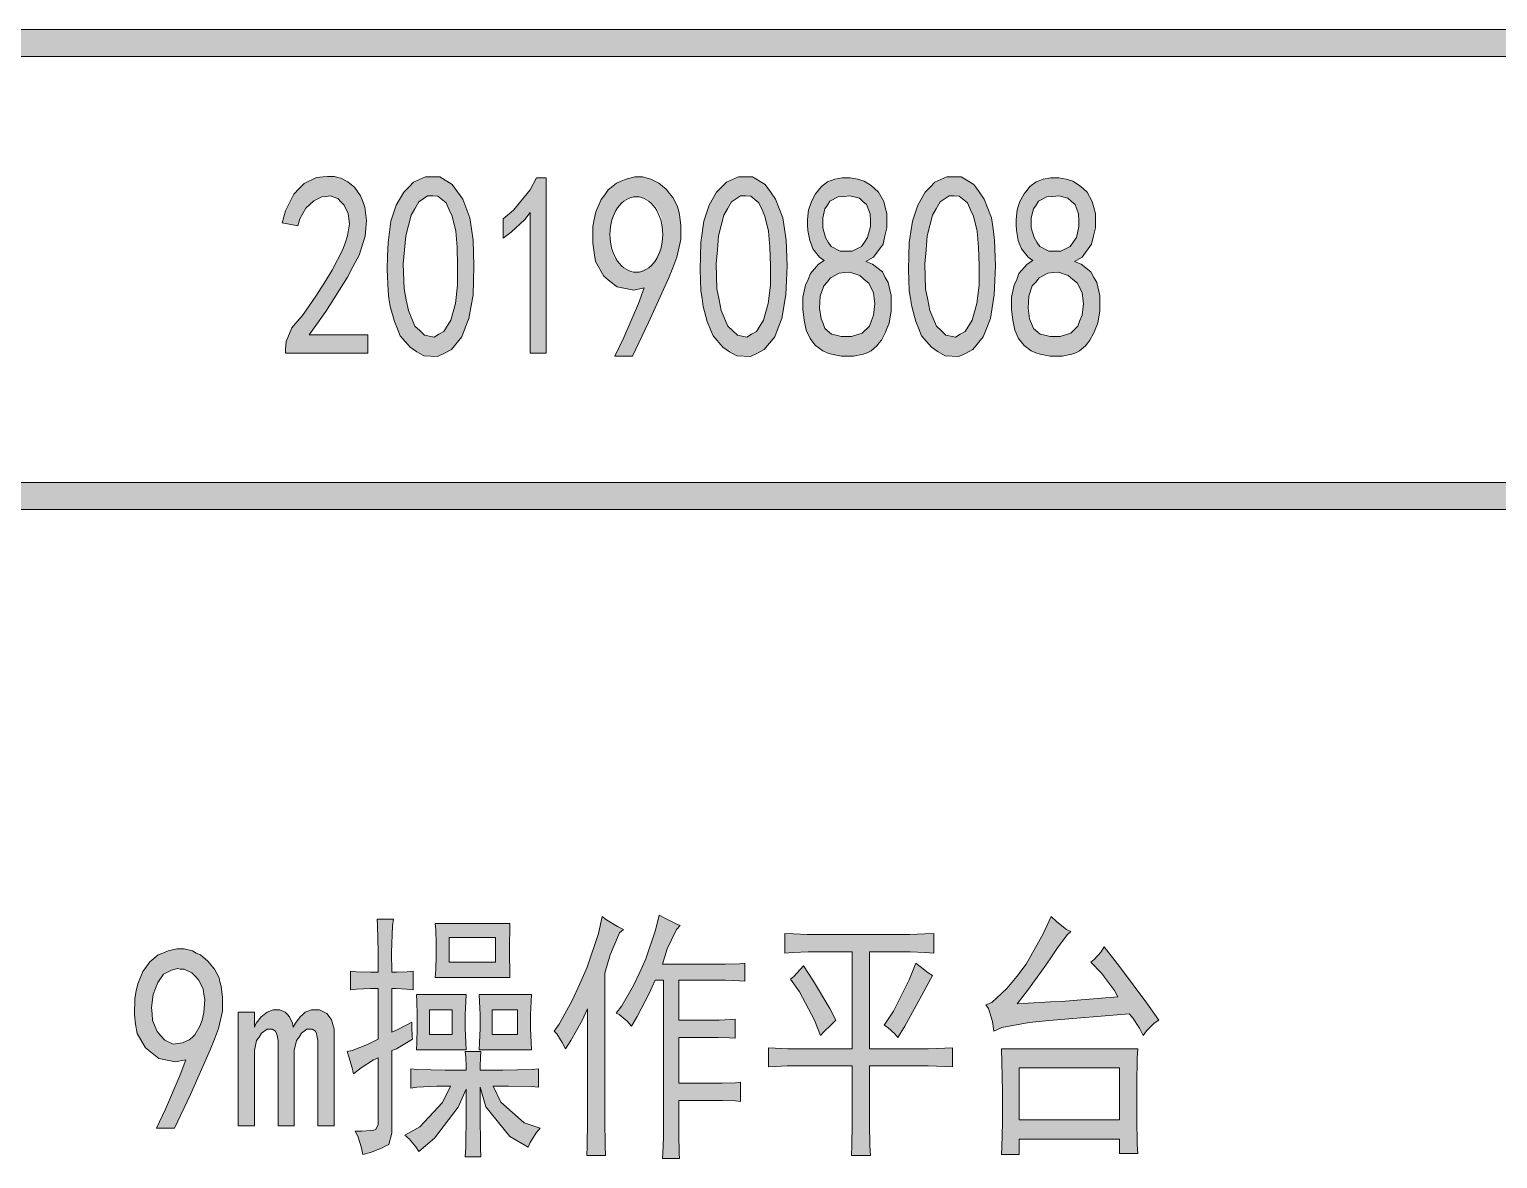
# Model space of a CAD drawing. Header units: millimetres. Extents: x 0 to 586, y 0 to 414.
# Drawn here: x 553.7 to 569.66, y 29.33 to 41.61 of the extents above; entities that cross this region are included whole.
import ezdxf

# ---------------------------------------------------------------- set-up
doc = ezdxf.new("R2010")
doc.units = ezdxf.units.MM

msp = doc.modelspace()

# ---------------------------------------------------------------- hatches: boundary and pattern name
h = msp.add_hatch(color=0)
h.dxf.hatch_style = 2
h.paths.add_polyline_path([(575.772139, 41.610139), (575.772139, 41.313806), (541.390417, 41.313806), (541.390417, 41.610139)])
h = msp.add_hatch(color=0)
h.dxf.hatch_style = 2
h.paths.add_polyline_path([(556.48225, 38.13175), (556.489306, 38.216417), (556.549278, 38.364583), (556.60925, 38.431611), (556.665694, 38.498639), (556.810333, 38.706778), (556.902056, 38.847889), (556.99025, 38.989), (557.103139, 39.207722), (557.131361, 39.285333), (557.156056, 39.362944), (557.177222, 39.493472), (557.170167, 39.549917), (557.163111, 39.606361), (557.120778, 39.698083), (557.0855, 39.733361), (557.050222, 39.768639), (556.969083, 39.800389), (556.923222, 39.793333), (556.877361, 39.789806), (556.789167, 39.743944), (556.746833, 39.705139), (556.7045, 39.666333), (556.637472, 39.549917), (556.616306, 39.472306), (556.446972, 39.504056), (556.48225, 39.634583), (556.573972, 39.818028), (556.630417, 39.878), (556.686861, 39.934444), (556.817389, 39.997944), (556.891472, 40.005), (556.937333, 40.008528), (557.014944, 40.008528), (557.050222, 39.997944), (557.0855, 39.990889), (557.159583, 39.952083), (557.198389, 39.920333), (557.233667, 39.892111), (557.297167, 39.800389), (557.321861, 39.736889), (557.346556, 39.676917), (557.364194, 39.532278), (557.357139, 39.444083), (557.350083, 39.359417), (557.283056, 39.154806), (557.219556, 39.034861), (557.156056, 38.914917), (556.919694, 38.540972), (556.739778, 38.286972), (557.378306, 38.286972), (557.378306, 38.089417), (556.48225, 38.089417)])
h = msp.add_hatch(color=0)
h.paths.add_polyline_path([(557.589972, 39.144222), (557.597028, 39.292389), (557.628778, 39.525222), (557.657, 39.609889), (557.685222, 39.698083), (557.769889, 39.839194), (557.822806, 39.892111), (557.875722, 39.948556), (558.00625, 40.005), (558.083861, 40.005), (558.161472, 40.005), (558.295528, 39.923861), (558.351972, 39.842722), (558.411944, 39.761583), (558.486028, 39.5605), (558.503667, 39.440556), (558.521306, 39.317083), (558.531889, 39.038389), (558.524833, 38.879639), (558.521306, 38.720889), (558.475444, 38.463361), (558.436639, 38.364583), (558.401361, 38.265806), (558.288472, 38.128222), (558.210861, 38.089417), (558.136778, 38.050611), (557.985083, 38.057667), (557.911, 38.103528), (557.836917, 38.152917), (557.727556, 38.276389), (557.699333, 38.354), (557.667583, 38.431611), (557.621722, 38.593889), (557.607611, 38.682083), (557.597028, 38.76675), (557.586444, 38.999583)])
h.paths.add_polyline_path([(557.776944, 39.21125), (557.762833, 39.059556), (557.773417, 38.787917), (557.794583, 38.667972), (557.819278, 38.551556), (557.889833, 38.382222), (557.94275, 38.332833), (557.992139, 38.283444), (558.097972, 38.262278), (558.150889, 38.294028), (558.203806, 38.32225), (558.281417, 38.445722), (558.306111, 38.537444), (558.330806, 38.629167), (558.351972, 38.826722), (558.351972, 38.936083), (558.351972, 39.041917), (558.348444, 39.239472), (558.341389, 39.327667), (558.334333, 39.415861), (558.295528, 39.578139), (558.26025, 39.648694), (558.2285, 39.722778), (558.140306, 39.796861), (558.083861, 39.800389), (558.027417, 39.800389), (557.932167, 39.733361), (557.889833, 39.659278), (557.8475, 39.588722), (557.791056, 39.362944)])
h = msp.add_hatch(color=0)
h.dxf.hatch_style = 2
h.paths.add_polyline_path([(559.142194, 39.616944), (559.08575, 39.542861), (558.937583, 39.405278), (558.849389, 39.33825), (558.849389, 39.549917), (558.962278, 39.645167), (559.142194, 39.863889), (559.21275, 39.994417), (559.318583, 39.994417), (559.318583, 38.089417), (559.142194, 38.089417)])
h = msp.add_hatch(color=0)
h.paths.add_polyline_path([(560.062944, 38.054139), (560.161722, 38.25875), (560.320472, 38.629167), (560.383972, 38.7985), (560.271083, 38.773806), (560.087639, 38.809083), (560.013556, 38.869056), (559.943, 38.9255), (559.854806, 39.08425), (559.837167, 39.183028), (559.823056, 39.285333), (559.823056, 39.46525), (559.840694, 39.542861), (559.858333, 39.624), (559.914778, 39.758056), (559.953583, 39.810972), (559.992389, 39.863889), (560.080583, 39.937972), (560.1335, 39.959139), (560.186417, 39.980306), (560.281667, 40.005), (560.324, 40.005), (560.366333, 40.005), (560.454528, 39.980306), (560.496861, 39.959139), (560.542722, 39.937972), (560.620333, 39.870944), (560.659139, 39.825083), (560.694417, 39.78275), (560.740278, 39.691028), (560.754389, 39.645167), (560.7685, 39.595778), (560.782611, 39.475833), (560.782611, 39.40175), (560.782611, 39.324139), (560.73675, 39.133639), (560.694417, 39.017222), (560.648556, 38.900806), (560.429833, 38.421028), (560.256972, 38.054139)])
h.paths.add_polyline_path([(560.013556, 39.295917), (560.020611, 39.221833), (560.07, 39.105417), (560.112333, 39.056028), (560.154667, 39.010167), (560.246389, 38.967833), (560.295778, 38.974889), (560.341639, 38.978417), (560.41925, 39.013694), (560.447472, 39.041917), (560.479222, 39.066611), (560.532139, 39.161861), (560.560361, 39.228889), (560.578, 39.313556), (560.585056, 39.454667), (560.578, 39.511111), (560.567417, 39.571083), (560.521556, 39.666333), (560.486278, 39.705139), (560.447472, 39.743944), (560.366333, 39.78275), (560.320472, 39.78275), (560.295778, 39.789806), (560.225222, 39.772167), (560.182889, 39.751), (560.140556, 39.726306), (560.073528, 39.638111), (560.048833, 39.571083), (560.027667, 39.504056), (560.010028, 39.366472)])
h = msp.add_hatch(color=0)
h.paths.add_polyline_path([(560.994278, 39.144222), (560.997806, 39.292389), (561.033083, 39.525222), (561.061306, 39.609889), (561.089528, 39.698083), (561.170667, 39.839194), (561.223583, 39.892111), (561.2765, 39.948556), (561.407028, 40.005), (561.484639, 40.005), (561.56225, 40.005), (561.699833, 39.923861), (561.756278, 39.842722), (561.812722, 39.761583), (561.890333, 39.5605), (561.907972, 39.440556), (561.925611, 39.317083), (561.936194, 39.038389), (561.929139, 38.879639), (561.922083, 38.720889), (561.87975, 38.463361), (561.840944, 38.364583), (561.802139, 38.265806), (561.68925, 38.128222), (561.615167, 38.089417), (561.537556, 38.050611), (561.389389, 38.057667), (561.311778, 38.103528), (561.237694, 38.152917), (561.131861, 38.276389), (561.100111, 38.354), (561.068361, 38.431611), (561.026028, 38.593889), (561.011917, 38.682083), (560.997806, 38.76675), (560.99075, 38.999583)])
h.paths.add_polyline_path([(561.18125, 39.21125), (561.167139, 39.059556), (561.174194, 38.787917), (561.198889, 38.667972), (561.220056, 38.551556), (561.294139, 38.382222), (561.343528, 38.332833), (561.396444, 38.283444), (561.49875, 38.262278), (561.551667, 38.294028), (561.604583, 38.32225), (561.682194, 38.445722), (561.706889, 38.537444), (561.731583, 38.629167), (561.756278, 38.826722), (561.756278, 38.936083), (561.756278, 39.041917), (561.749222, 39.239472), (561.742167, 39.327667), (561.735111, 39.415861), (561.696306, 39.578139), (561.664556, 39.648694), (561.629278, 39.722778), (561.541083, 39.796861), (561.484639, 39.800389), (561.431722, 39.800389), (561.332944, 39.733361), (561.290611, 39.659278), (561.248278, 39.588722), (561.191833, 39.362944)])
h = msp.add_hatch(color=0)
h.paths.add_polyline_path([(562.109056, 38.629167), (562.109056, 38.696194), (562.137278, 38.826722), (562.1655, 38.890222), (562.190194, 38.953722), (562.278389, 39.056028), (562.341889, 39.094833), (562.288972, 39.133639), (562.218417, 39.221833), (562.200778, 39.267694), (562.183139, 39.313556), (562.161972, 39.422917), (562.158444, 39.482889), (562.158444, 39.542861), (562.169028, 39.648694), (562.186667, 39.694556), (562.200778, 39.736889), (562.246639, 39.821556), (562.278389, 39.860361), (562.310139, 39.899167), (562.377167, 39.952083), (562.415972, 39.966194), (562.454778, 39.980306), (562.535917, 39.994417), (562.581778, 39.994417), (562.624111, 39.994417), (562.70525, 39.980306), (562.740528, 39.969722), (562.775806, 39.959139), (562.849889, 39.913278), (562.888694, 39.878), (562.931028, 39.839194), (562.987472, 39.736889), (563.005111, 39.673389), (563.02275, 39.606361), (563.02275, 39.451139), (563.001583, 39.362944), (562.980417, 39.27475), (562.878111, 39.133639), (562.793444, 39.08425), (562.867528, 39.056028), (562.973361, 38.971361), (563.005111, 38.911389), (563.036861, 38.854944), (563.068611, 38.713833), (563.068611, 38.629167), (563.068611, 38.548028), (563.047444, 38.413972), (563.026278, 38.364583), (563.008639, 38.315194), (562.962778, 38.230528), (562.938083, 38.198778), (562.913389, 38.167028), (562.849889, 38.114111), (562.807556, 38.092944), (562.765222, 38.075306), (562.659389, 38.054139), (562.592361, 38.054139), (562.528861, 38.054139), (562.4195, 38.075306), (562.373639, 38.092944), (562.32425, 38.114111), (562.246639, 38.170556), (562.218417, 38.209361), (562.186667, 38.248167), (562.144333, 38.339889), (562.13375, 38.392806), (562.123167, 38.445722), (562.109056, 38.565667)])
h.paths.add_polyline_path([(562.2925, 38.643278), (562.288972, 38.57625), (562.306611, 38.459833), (562.327778, 38.410444), (562.348944, 38.357528), (562.4195, 38.294028), (562.472417, 38.283444), (562.525333, 38.269333), (562.638222, 38.269333), (562.694667, 38.286972), (562.754639, 38.304611), (562.83225, 38.382222), (562.853417, 38.442194), (562.878111, 38.502167), (562.892222, 38.625639), (562.885167, 38.685611), (562.878111, 38.745583), (562.825194, 38.847889), (562.775806, 38.890222), (562.726417, 38.932556), (562.620583, 38.967833), (562.564139, 38.964306), (562.504167, 38.95725), (562.408917, 38.907861), (562.373639, 38.862), (562.334833, 38.819667), (562.296028, 38.706778)])
h.paths.add_polyline_path([(562.32425, 39.504056), (562.32425, 39.451139), (562.356, 39.345306), (562.384222, 39.295917), (562.415972, 39.246528), (562.51475, 39.197139), (562.581778, 39.197139), (562.645278, 39.197139), (562.747583, 39.246528), (562.779333, 39.295917), (562.811083, 39.345306), (562.842833, 39.46525), (562.842833, 39.532278), (562.839306, 39.602833), (562.8005, 39.705139), (562.761694, 39.736889), (562.722889, 39.772167), (562.620583, 39.800389), (562.557083, 39.793333), (562.493583, 39.789806), (562.401861, 39.740417), (562.377167, 39.698083), (562.348944, 39.659278), (562.32425, 39.5605)])
h = msp.add_hatch(color=0)
h.paths.add_polyline_path([(563.262639, 39.144222), (563.266167, 39.292389), (563.301444, 39.525222), (563.329667, 39.609889), (563.357889, 39.698083), (563.439028, 39.839194), (563.491944, 39.892111), (563.544861, 39.948556), (563.675389, 40.005), (563.753, 40.005), (563.830611, 40.005), (563.968194, 39.923861), (564.024639, 39.842722), (564.081083, 39.761583), (564.158694, 39.5605), (564.176333, 39.440556), (564.193972, 39.317083), (564.204556, 39.038389), (564.1975, 38.879639), (564.190444, 38.720889), (564.148111, 38.463361), (564.109306, 38.364583), (564.0705, 38.265806), (563.957611, 38.128222), (563.883528, 38.089417), (563.805917, 38.050611), (563.65775, 38.057667), (563.580139, 38.103528), (563.506056, 38.152917), (563.400222, 38.276389), (563.368472, 38.354), (563.336722, 38.431611), (563.294389, 38.593889), (563.280278, 38.682083), (563.266167, 38.76675), (563.259111, 38.999583)])
h.paths.add_polyline_path([(563.449611, 39.21125), (563.4355, 39.059556), (563.442556, 38.787917), (563.46725, 38.667972), (563.488417, 38.551556), (563.5625, 38.382222), (563.611889, 38.332833), (563.664806, 38.283444), (563.767111, 38.262278), (563.820028, 38.294028), (563.872944, 38.32225), (563.950556, 38.445722), (563.97525, 38.537444), (563.999944, 38.629167), (564.024639, 38.826722), (564.024639, 38.936083), (564.024639, 39.041917), (564.017583, 39.239472), (564.010528, 39.327667), (564.003472, 39.415861), (563.964667, 39.578139), (563.932917, 39.648694), (563.897639, 39.722778), (563.809444, 39.796861), (563.753, 39.800389), (563.700083, 39.800389), (563.601306, 39.733361), (563.558972, 39.659278), (563.516639, 39.588722), (563.460194, 39.362944)])
h = msp.add_hatch(color=0)
h.paths.add_polyline_path([(564.377417, 38.629167), (564.377417, 38.696194), (564.405639, 38.826722), (564.433861, 38.890222), (564.458556, 38.953722), (564.54675, 39.056028), (564.61025, 39.094833), (564.557333, 39.133639), (564.486778, 39.221833), (564.469139, 39.267694), (564.4515, 39.313556), (564.430333, 39.422917), (564.426806, 39.482889), (564.426806, 39.542861), (564.437389, 39.648694), (564.455028, 39.694556), (564.469139, 39.736889), (564.515, 39.821556), (564.54675, 39.860361), (564.5785, 39.899167), (564.645528, 39.952083), (564.684333, 39.966194), (564.723139, 39.980306), (564.804278, 39.994417), (564.850139, 39.994417), (564.892472, 39.994417), (564.973611, 39.980306), (565.008889, 39.969722), (565.044167, 39.959139), (565.11825, 39.913278), (565.157056, 39.878), (565.199389, 39.839194), (565.255833, 39.736889), (565.273472, 39.673389), (565.291111, 39.606361), (565.291111, 39.451139), (565.269944, 39.362944), (565.248778, 39.27475), (565.146472, 39.133639), (565.061806, 39.08425), (565.135889, 39.056028), (565.241722, 38.971361), (565.273472, 38.911389), (565.305222, 38.854944), (565.336972, 38.713833), (565.336972, 38.629167), (565.336972, 38.548028), (565.315806, 38.413972), (565.294639, 38.364583), (565.277, 38.315194), (565.231139, 38.230528), (565.206444, 38.198778), (565.18175, 38.167028), (565.11825, 38.114111), (565.075917, 38.092944), (565.033583, 38.075306), (564.92775, 38.054139), (564.860722, 38.054139), (564.797222, 38.054139), (564.687861, 38.075306), (564.642, 38.092944), (564.592611, 38.114111), (564.515, 38.170556), (564.486778, 38.209361), (564.455028, 38.248167), (564.412694, 38.339889), (564.402111, 38.392806), (564.391528, 38.445722), (564.377417, 38.565667)])
h.paths.add_polyline_path([(564.560861, 38.643278), (564.557333, 38.57625), (564.574972, 38.459833), (564.596139, 38.410444), (564.617306, 38.357528), (564.687861, 38.294028), (564.740778, 38.283444), (564.797222, 38.269333), (564.906583, 38.269333), (564.963028, 38.286972), (565.023, 38.304611), (565.100611, 38.382222), (565.121778, 38.442194), (565.146472, 38.502167), (565.160583, 38.625639), (565.153528, 38.685611), (565.146472, 38.745583), (565.093556, 38.847889), (565.044167, 38.890222), (564.994778, 38.932556), (564.888944, 38.967833), (564.8325, 38.964306), (564.772528, 38.95725), (564.677278, 38.907861), (564.642, 38.862), (564.603194, 38.819667), (564.564389, 38.706778)])
h.paths.add_polyline_path([(564.592611, 39.504056), (564.592611, 39.451139), (564.624361, 39.345306), (564.652583, 39.295917), (564.684333, 39.246528), (564.783111, 39.197139), (564.850139, 39.197139), (564.913639, 39.197139), (565.015944, 39.246528), (565.047694, 39.295917), (565.082972, 39.345306), (565.111194, 39.46525), (565.111194, 39.532278), (565.107667, 39.602833), (565.068861, 39.705139), (565.030056, 39.736889), (564.99125, 39.772167), (564.892472, 39.800389), (564.825444, 39.793333), (564.761944, 39.789806), (564.670222, 39.740417), (564.645528, 39.698083), (564.617306, 39.659278), (564.592611, 39.5605)])
h = msp.add_hatch(color=0)
h.dxf.hatch_style = 2
h.paths.add_polyline_path([(575.772139, 36.681833), (575.772139, 36.389028), (541.390417, 36.389028), (541.390417, 36.681833)])
h = msp.add_hatch(color=0)
h.dxf.hatch_style = 2
h.paths.add_polyline_path([(560.158194, 31.820556), (560.115861, 31.78175), (560.013556, 31.541861), (559.953583, 31.344306), (559.953583, 29.926139), (559.953583, 29.74975), (559.957111, 29.464), (559.960639, 29.361694), (559.759556, 29.361694), (559.763083, 29.460472), (559.766611, 29.735639), (559.766611, 29.915556), (559.766611, 30.95625), (559.706639, 30.82925), (559.586694, 30.610528), (559.526722, 30.522333), (559.491444, 30.589361), (559.431472, 30.684611), (559.40325, 30.712833), (559.459694, 30.790444), (559.600806, 31.047972), (559.681944, 31.227889), (559.763083, 31.407806), (559.886556, 31.774694), (559.925361, 31.961667), (559.97475, 31.922861), (560.091167, 31.852306)])
h = msp.add_hatch(color=0)
h.dxf.hatch_style = 2
h.paths.add_polyline_path([(560.775556, 31.862889), (560.733222, 31.820556), (560.634444, 31.608889), (560.581528, 31.443083), (561.167139, 31.443083), (561.265917, 31.443083), (561.421139, 31.446611), (561.477583, 31.453667), (561.477583, 31.256111), (561.421139, 31.259639), (561.265917, 31.266694), (561.167139, 31.266694), (560.757917, 31.266694), (560.757917, 30.832778), (561.121278, 30.832778), (561.198889, 30.832778), (561.322361, 30.839833), (561.37175, 30.843361), (561.37175, 30.635222), (561.311778, 30.63875), (561.188306, 30.645806), (561.121278, 30.645806), (560.757917, 30.645806), (560.757917, 30.148389), (561.138917, 30.148389), (561.230639, 30.148389), (561.375278, 30.151917), (561.431722, 30.158972), (561.431722, 29.947306), (561.375278, 29.954361), (561.234167, 29.957889), (561.1495, 29.957889), (560.757917, 29.957889), (560.757917, 29.74975), (560.757917, 29.594528), (560.764972, 29.382861), (560.7685, 29.326417), (560.581528, 29.326417), (560.585056, 29.386389), (560.592111, 29.555722), (560.592111, 29.658028), (560.592111, 31.266694), (560.503917, 31.266694), (560.436889, 31.122056), (560.306361, 30.871583), (560.246389, 30.76575), (560.197, 30.822194), (560.112333, 30.89275), (560.077056, 30.910389), (560.140556, 30.988), (560.267556, 31.21025), (560.334583, 31.354889), (560.401611, 31.499528), (560.507444, 31.809972), (560.54625, 31.975778), (560.613278, 31.936972), (560.729694, 31.880528)])
h = msp.add_hatch(color=0)
h.dxf.hatch_style = 2
h.paths.add_polyline_path([(565.023, 31.795861), (564.987722, 31.764111), (564.885417, 31.630056), (564.818389, 31.531278), (564.751361, 31.4325), (564.560861, 31.171444), (564.437389, 31.009167), (564.557333, 31.016222), (564.80075, 31.030333), (564.924222, 31.037389), (565.047694, 31.047972), (565.354611, 31.072667), (565.534528, 31.086778), (565.49925, 31.153806), (565.354611, 31.344306), (565.241722, 31.46425), (565.277, 31.492472), (565.351083, 31.577139), (565.386361, 31.630056), (565.552167, 31.414861), (565.8485, 31.016222), (565.979028, 30.832778), (565.929639, 30.801028), (565.844972, 30.716361), (565.809694, 30.666972), (565.770889, 30.744583), (565.693278, 30.861), (565.658, 30.899806), (565.439278, 30.882167), (565.001833, 30.846889), (564.786639, 30.82925), (564.571444, 30.808083), (564.271583, 30.751639), (564.186917, 30.712833), (564.169278, 30.818667), (564.126944, 30.959778), (564.098722, 30.998583), (564.162222, 31.023278), (564.328028, 31.1785), (564.433861, 31.309028), (564.536167, 31.443083), (564.723139, 31.771167), (564.807806, 31.961667), (564.871306, 31.901694), (564.977139, 31.820556)])
h = msp.add_hatch(color=0)
h.dxf.hatch_style = 2
h.paths.add_polyline_path([(557.491194, 31.354889), (557.491194, 31.577139), (557.484139, 31.862889), (557.480611, 31.929917), (557.657, 31.929917), (557.646417, 31.859361), (557.635833, 31.570083), (557.639361, 31.354889), (557.68875, 31.354889), (557.805167, 31.358417), (557.872194, 31.365472), (557.872194, 31.164389), (557.798111, 31.171444), (557.685222, 31.1785), (557.639361, 31.1785), (557.639361, 30.70225), (557.68875, 30.723417), (557.794583, 30.779861), (557.854556, 30.811611), (557.854556, 30.751639), (557.858083, 30.656389), (557.861611, 30.624639), (557.798111, 30.585833), (557.68875, 30.522333), (557.639361, 30.501167), (557.639361, 29.703889), (557.639361, 29.605111), (557.604083, 29.481639), (557.565278, 29.460472), (557.526472, 29.439306), (557.406528, 29.393444), (557.321861, 29.372278), (557.30775, 29.442833), (557.268944, 29.569833), (557.240722, 29.626278), (557.311278, 29.626278), (557.410056, 29.633333), (557.438278, 29.636861), (557.462972, 29.643917), (557.491194, 29.696833), (557.491194, 29.74975), (557.491194, 30.423556), (557.438278, 30.402389), (557.304222, 30.314194), (557.223083, 30.247167), (557.205444, 30.314194), (557.170167, 30.434139), (557.152528, 30.490583), (557.205444, 30.501167), (557.374778, 30.568194), (557.491194, 30.624639), (557.491194, 31.1785), (557.406528, 31.1785), (557.254833, 31.171444), (557.187806, 31.164389), (557.187806, 31.365472), (557.254833, 31.358417), (557.406528, 31.354889)])
h = msp.add_hatch(color=0)
h.paths.add_polyline_path([(558.923472, 31.884056), (558.919944, 31.8135), (558.916417, 31.668861), (558.916417, 31.598306), (558.916417, 31.524222), (558.919944, 31.376056), (558.923472, 31.298444), (558.108556, 31.298444), (558.115611, 31.383111), (558.119139, 31.531278), (558.119139, 31.598306), (558.119139, 31.668861), (558.115611, 31.8135), (558.108556, 31.884056)])
h.paths.add_polyline_path([(558.764722, 31.46425), (558.764722, 31.732361), (558.26025, 31.732361), (558.26025, 31.46425)])
h = msp.add_hatch(color=0)
h.dxf.hatch_style = 2
h.paths.add_polyline_path([(563.206194, 31.764111), (563.269694, 31.764111), (563.4355, 31.771167), (563.534278, 31.774694), (563.534278, 31.563028), (563.439028, 31.570083), (563.27675, 31.577139), (563.206194, 31.577139), (562.83225, 31.577139), (562.83225, 30.522333), (563.372, 30.522333), (563.470778, 30.522333), (563.654222, 30.529389), (563.735361, 30.532917), (563.735361, 30.324778), (563.654222, 30.328306), (563.470778, 30.335361), (563.372, 30.335361), (562.83225, 30.335361), (562.83225, 29.827361), (562.83225, 29.703889), (562.835778, 29.471056), (562.842833, 29.361694), (562.638222, 29.361694), (562.64175, 29.471056), (562.645278, 29.703889), (562.645278, 29.827361), (562.645278, 30.335361), (561.999694, 30.335361), (561.936194, 30.335361), (561.805667, 30.328306), (561.735111, 30.324778), (561.735111, 30.532917), (561.805667, 30.529389), (561.946778, 30.522333), (562.017333, 30.522333), (562.645278, 30.522333), (562.645278, 31.577139), (562.229, 31.577139), (562.1655, 31.577139), (562.003222, 31.570083), (561.9115, 31.563028), (561.9115, 31.774694), (562.003222, 31.771167), (562.158444, 31.764111), (562.221944, 31.764111)])
h = msp.add_hatch(color=0)
h.paths.add_polyline_path([(555.078194, 29.658028), (555.176972, 29.866167), (555.335722, 30.236583), (555.399222, 30.402389), (555.286333, 30.377694), (555.102889, 30.4165), (555.032333, 30.472944), (554.95825, 30.532917), (554.870056, 30.688139), (554.852417, 30.790444), (554.838306, 30.889222), (554.841833, 31.069139), (554.859472, 31.150278), (554.877111, 31.227889), (554.930028, 31.361944), (554.968833, 31.414861), (555.007639, 31.467778), (555.095833, 31.541861), (555.14875, 31.563028), (555.205194, 31.587722), (555.300444, 31.608889), (555.33925, 31.608889), (555.381583, 31.608889), (555.469778, 31.587722), (555.512111, 31.563028), (555.557972, 31.541861), (555.639111, 31.474833), (555.674389, 31.4325), (555.709667, 31.386639), (555.759056, 31.294917), (555.769639, 31.249056), (555.78375, 31.203194), (555.797861, 31.079722), (555.797861, 31.005639), (555.797861, 30.931556), (555.752, 30.741056), (555.709667, 30.624639), (555.663806, 30.508222), (555.448611, 30.024917), (555.27575, 29.658028)])
h.paths.add_polyline_path([(555.032333, 30.899806), (555.035861, 30.82925), (555.08525, 30.709306), (555.127583, 30.663444), (555.169917, 30.614056), (555.261639, 30.571722), (555.311028, 30.578778), (555.360417, 30.585833), (555.4345, 30.617583), (555.46625, 30.645806), (555.494472, 30.674028), (555.550917, 30.76575), (555.575611, 30.832778), (555.59325, 30.917444), (555.603833, 31.058556), (555.59325, 31.115), (555.586194, 31.174972), (555.536806, 31.270222), (555.501528, 31.309028), (555.462722, 31.347833), (555.381583, 31.386639), (555.335722, 31.386639), (555.311028, 31.393694), (555.240472, 31.376056), (555.198139, 31.354889), (555.155806, 31.333722), (555.092306, 31.242), (555.067611, 31.1785), (555.042917, 31.111472), (555.025278, 30.970361)])
h = msp.add_hatch(color=0)
h.dxf.hatch_style = 2
h.paths.add_polyline_path([(562.299556, 30.666972), (562.236056, 30.832778), (562.07025, 31.139694), (561.975, 31.277278), (562.010278, 31.309028), (562.080833, 31.383111), (562.116111, 31.421917), (562.225472, 31.256111), (562.401861, 30.959778), (562.468889, 30.832778), (562.415972, 30.783389), (562.331306, 30.70225)])
h = msp.add_hatch(color=0)
h.dxf.hatch_style = 2
h.paths.add_polyline_path([(562.991, 30.779861), (563.093306, 30.931556), (563.266167, 31.270222), (563.336722, 31.453667), (563.382583, 31.414861), (563.470778, 31.347833), (563.516639, 31.319611), (563.40375, 31.104417), (563.216778, 30.76575), (563.142694, 30.645806), (563.107417, 30.684611), (563.033333, 30.751639)])
h = msp.add_hatch(color=0)
h.paths.add_polyline_path([(557.907472, 30.51175), (557.911, 30.589361), (557.914528, 30.741056), (557.914528, 30.811611), (557.914528, 30.889222), (557.911, 31.037389), (557.907472, 31.111472), (558.447222, 31.111472), (558.443694, 31.037389), (558.436639, 30.889222), (558.436639, 30.811611), (558.436639, 30.741056), (558.443694, 30.589361), (558.447222, 30.51175)])
h.paths.add_polyline_path([(558.295528, 30.677556), (558.295528, 30.945667), (558.048583, 30.945667), (558.048583, 30.677556)])
h = msp.add_hatch(color=0)
h.paths.add_polyline_path([(559.156306, 31.111472), (559.152778, 31.037389), (559.145722, 30.889222), (559.145722, 30.811611), (559.145722, 30.741056), (559.152778, 30.589361), (559.156306, 30.51175), (558.588333, 30.51175), (558.591861, 30.589361), (558.598917, 30.741056), (558.598917, 30.811611), (558.598917, 30.889222), (558.591861, 31.037389), (558.588333, 31.111472)])
h.paths.add_polyline_path([(559.004611, 30.677556), (559.004611, 30.945667), (558.729444, 30.945667), (558.729444, 30.677556)])
h = msp.add_hatch(color=0)
h.dxf.hatch_style = 2
h.paths.add_polyline_path([(557.011417, 29.682722), (556.835028, 29.682722), (556.835028, 30.578778), (556.835028, 30.610528), (556.824444, 30.666972), (556.817389, 30.688139), (556.806806, 30.712833), (556.771528, 30.734), (556.746833, 30.734), (556.715083, 30.734), (556.655111, 30.691667), (556.630417, 30.649333), (556.602194, 30.610528), (556.5775, 30.501167), (556.5775, 30.434139), (556.5775, 29.682722), (556.401111, 29.682722), (556.401111, 30.578778), (556.401111, 30.610528), (556.390528, 30.666972), (556.383472, 30.688139), (556.372889, 30.712833), (556.337611, 30.734), (556.312917, 30.734), (556.281167, 30.734), (556.221194, 30.691667), (556.1965, 30.649333), (556.168278, 30.610528), (556.143583, 30.501167), (556.143583, 30.434139), (556.143583, 29.682722), (555.967194, 29.682722), (555.967194, 30.920972), (556.143583, 30.920972), (556.143583, 30.755167), (556.16475, 30.801028), (556.217667, 30.868056), (556.249417, 30.89275), (556.281167, 30.920972), (556.348194, 30.945667), (556.383472, 30.945667), (556.41875, 30.945667), (556.478722, 30.920972), (556.503417, 30.89275), (556.524583, 30.868056), (556.559861, 30.801028), (556.566917, 30.755167), (556.591611, 30.801028), (556.641, 30.868056), (556.669222, 30.89275), (556.697444, 30.920972), (556.764472, 30.945667), (556.79975, 30.945667), (556.852667, 30.945667), (556.930278, 30.906861), (556.9585, 30.871583), (556.983194, 30.836306), (557.011417, 30.734), (557.011417, 30.666972)])
h = msp.add_hatch(color=0)
h.paths.add_polyline_path([(565.749722, 30.522333), (565.742667, 30.423556), (565.739139, 30.134278), (565.739139, 29.947306), (565.739139, 29.763861), (565.742667, 29.481639), (565.749722, 29.382861), (565.552167, 29.382861), (565.552167, 29.538083), (564.462083, 29.538083), (564.462083, 29.372278), (564.268056, 29.372278), (564.271583, 29.453417), (564.278639, 29.710944), (564.278639, 29.880278), (564.278639, 30.056667), (564.271583, 30.377694), (564.268056, 30.522333)])
h.paths.add_polyline_path([(565.552167, 29.74975), (565.552167, 30.314194), (564.462083, 30.314194), (564.462083, 29.74975)])
h = msp.add_hatch(color=0)
h.dxf.hatch_style = 2
h.paths.add_polyline_path([(558.447222, 30.2895), (558.447222, 30.328306), (558.443694, 30.430611), (558.436639, 30.490583), (558.605972, 30.490583), (558.602444, 30.430611), (558.598917, 30.328306), (558.598917, 30.2895), (558.845861, 30.2895), (559.163361, 30.296556), (559.233917, 30.303611), (559.233917, 30.102528), (559.156306, 30.109583), (558.905833, 30.113111), (558.740028, 30.113111), (558.824694, 29.94025), (559.078694, 29.714472), (559.251556, 29.658028), (559.209222, 29.608639), (559.142194, 29.502806), (559.121028, 29.449889), (558.923472, 29.566306), (558.662417, 29.890861), (558.598917, 30.102528), (558.598917, 29.820306), (558.602444, 29.442833), (558.605972, 29.347583), (558.436639, 29.347583), (558.443694, 29.449889), (558.447222, 29.81325), (558.447222, 30.081361), (558.359028, 29.887333), (558.1015, 29.548667), (557.932167, 29.404028), (557.900417, 29.453417), (557.826333, 29.541611), (557.780472, 29.580417), (557.94275, 29.672139), (558.189694, 29.936722), (558.277889, 30.113111), (558.126194, 30.113111), (557.911, 30.102528), (557.843972, 30.091944), (557.843972, 30.303611), (557.914528, 30.296556), (558.217917, 30.2895)])

# ---------------------------------------------------------------- linework, layer by layer
at = {"color": 0, "lineweight": 0}
for points in [[(575.772139, 41.610139), (575.772139, 41.313806), (541.390417, 41.313806), (541.390417, 41.610139)], [(556.48225, 38.13175), (556.489306, 38.216417), (556.549278, 38.364583), (556.60925, 38.431611), (556.665694, 38.498639), (556.810333, 38.706778), (556.902056, 38.847889), (556.99025, 38.989), (557.103139, 39.207722), (557.131361, 39.285333), (557.156056, 39.362944), (557.177222, 39.493472), (557.170167, 39.549917), (557.163111, 39.606361), (557.120778, 39.698083), (557.0855, 39.733361), (557.050222, 39.768639), (556.969083, 39.800389), (556.923222, 39.793333), (556.877361, 39.789806), (556.789167, 39.743944), (556.746833, 39.705139), (556.7045, 39.666333), (556.637472, 39.549917), (556.616306, 39.472306), (556.446972, 39.504056), (556.48225, 39.634583), (556.573972, 39.818028), (556.630417, 39.878), (556.686861, 39.934444), (556.817389, 39.997944), (556.891472, 40.005), (556.937333, 40.008528), (557.014944, 40.008528), (557.050222, 39.997944), (557.0855, 39.990889), (557.159583, 39.952083), (557.198389, 39.920333), (557.233667, 39.892111), (557.297167, 39.800389), (557.321861, 39.736889), (557.346556, 39.676917), (557.364194, 39.532278), (557.357139, 39.444083), (557.350083, 39.359417), (557.283056, 39.154806), (557.219556, 39.034861), (557.156056, 38.914917), (556.919694, 38.540972), (556.739778, 38.286972), (557.378306, 38.286972), (557.378306, 38.089417), (556.48225, 38.089417)], [(557.589972, 39.144222), (557.597028, 39.292389), (557.628778, 39.525222), (557.657, 39.609889), (557.685222, 39.698083), (557.769889, 39.839194), (557.822806, 39.892111), (557.875722, 39.948556), (558.00625, 40.005), (558.083861, 40.005), (558.161472, 40.005), (558.295528, 39.923861), (558.351972, 39.842722), (558.411944, 39.761583), (558.486028, 39.5605), (558.503667, 39.440556), (558.521306, 39.317083), (558.531889, 39.038389), (558.524833, 38.879639), (558.521306, 38.720889), (558.475444, 38.463361), (558.436639, 38.364583), (558.401361, 38.265806), (558.288472, 38.128222), (558.210861, 38.089417), (558.136778, 38.050611), (557.985083, 38.057667), (557.911, 38.103528), (557.836917, 38.152917), (557.727556, 38.276389), (557.699333, 38.354), (557.667583, 38.431611), (557.621722, 38.593889), (557.607611, 38.682083), (557.597028, 38.76675), (557.586444, 38.999583)], [(559.142194, 39.616944), (559.08575, 39.542861), (558.937583, 39.405278), (558.849389, 39.33825), (558.849389, 39.549917), (558.962278, 39.645167), (559.142194, 39.863889), (559.21275, 39.994417), (559.318583, 39.994417), (559.318583, 38.089417), (559.142194, 38.089417)], [(560.062944, 38.054139), (560.161722, 38.25875), (560.320472, 38.629167), (560.383972, 38.7985), (560.271083, 38.773806), (560.087639, 38.809083), (560.013556, 38.869056), (559.943, 38.9255), (559.854806, 39.08425), (559.837167, 39.183028), (559.823056, 39.285333), (559.823056, 39.46525), (559.840694, 39.542861), (559.858333, 39.624), (559.914778, 39.758056), (559.953583, 39.810972), (559.992389, 39.863889), (560.080583, 39.937972), (560.1335, 39.959139), (560.186417, 39.980306), (560.281667, 40.005), (560.324, 40.005), (560.366333, 40.005), (560.454528, 39.980306), (560.496861, 39.959139), (560.542722, 39.937972), (560.620333, 39.870944), (560.659139, 39.825083), (560.694417, 39.78275), (560.740278, 39.691028), (560.754389, 39.645167), (560.7685, 39.595778), (560.782611, 39.475833), (560.782611, 39.40175), (560.782611, 39.324139), (560.73675, 39.133639), (560.694417, 39.017222), (560.648556, 38.900806), (560.429833, 38.421028), (560.256972, 38.054139)], [(560.994278, 39.144222), (560.997806, 39.292389), (561.033083, 39.525222), (561.061306, 39.609889), (561.089528, 39.698083), (561.170667, 39.839194), (561.223583, 39.892111), (561.2765, 39.948556), (561.407028, 40.005), (561.484639, 40.005), (561.56225, 40.005), (561.699833, 39.923861), (561.756278, 39.842722), (561.812722, 39.761583), (561.890333, 39.5605), (561.907972, 39.440556), (561.925611, 39.317083), (561.936194, 39.038389), (561.929139, 38.879639), (561.922083, 38.720889), (561.87975, 38.463361), (561.840944, 38.364583), (561.802139, 38.265806), (561.68925, 38.128222), (561.615167, 38.089417), (561.537556, 38.050611), (561.389389, 38.057667), (561.311778, 38.103528), (561.237694, 38.152917), (561.131861, 38.276389), (561.100111, 38.354), (561.068361, 38.431611), (561.026028, 38.593889), (561.011917, 38.682083), (560.997806, 38.76675), (560.99075, 38.999583)], [(562.109056, 38.629167), (562.109056, 38.696194), (562.137278, 38.826722), (562.1655, 38.890222), (562.190194, 38.953722), (562.278389, 39.056028), (562.341889, 39.094833), (562.288972, 39.133639), (562.218417, 39.221833), (562.200778, 39.267694), (562.183139, 39.313556), (562.161972, 39.422917), (562.158444, 39.482889), (562.158444, 39.542861), (562.169028, 39.648694), (562.186667, 39.694556), (562.200778, 39.736889), (562.246639, 39.821556), (562.278389, 39.860361), (562.310139, 39.899167), (562.377167, 39.952083), (562.415972, 39.966194), (562.454778, 39.980306), (562.535917, 39.994417), (562.581778, 39.994417), (562.624111, 39.994417), (562.70525, 39.980306), (562.740528, 39.969722), (562.775806, 39.959139), (562.849889, 39.913278), (562.888694, 39.878), (562.931028, 39.839194), (562.987472, 39.736889), (563.005111, 39.673389), (563.02275, 39.606361), (563.02275, 39.451139), (563.001583, 39.362944), (562.980417, 39.27475), (562.878111, 39.133639), (562.793444, 39.08425), (562.867528, 39.056028), (562.973361, 38.971361), (563.005111, 38.911389), (563.036861, 38.854944), (563.068611, 38.713833), (563.068611, 38.629167), (563.068611, 38.548028), (563.047444, 38.413972), (563.026278, 38.364583), (563.008639, 38.315194), (562.962778, 38.230528), (562.938083, 38.198778), (562.913389, 38.167028), (562.849889, 38.114111), (562.807556, 38.092944), (562.765222, 38.075306), (562.659389, 38.054139), (562.592361, 38.054139), (562.528861, 38.054139), (562.4195, 38.075306), (562.373639, 38.092944), (562.32425, 38.114111), (562.246639, 38.170556), (562.218417, 38.209361), (562.186667, 38.248167), (562.144333, 38.339889), (562.13375, 38.392806), (562.123167, 38.445722), (562.109056, 38.565667)], [(563.262639, 39.144222), (563.266167, 39.292389), (563.301444, 39.525222), (563.329667, 39.609889), (563.357889, 39.698083), (563.439028, 39.839194), (563.491944, 39.892111), (563.544861, 39.948556), (563.675389, 40.005), (563.753, 40.005), (563.830611, 40.005), (563.968194, 39.923861), (564.024639, 39.842722), (564.081083, 39.761583), (564.158694, 39.5605), (564.176333, 39.440556), (564.193972, 39.317083), (564.204556, 39.038389), (564.1975, 38.879639), (564.190444, 38.720889), (564.148111, 38.463361), (564.109306, 38.364583), (564.0705, 38.265806), (563.957611, 38.128222), (563.883528, 38.089417), (563.805917, 38.050611), (563.65775, 38.057667), (563.580139, 38.103528), (563.506056, 38.152917), (563.400222, 38.276389), (563.368472, 38.354), (563.336722, 38.431611), (563.294389, 38.593889), (563.280278, 38.682083), (563.266167, 38.76675), (563.259111, 38.999583)], [(564.377417, 38.629167), (564.377417, 38.696194), (564.405639, 38.826722), (564.433861, 38.890222), (564.458556, 38.953722), (564.54675, 39.056028), (564.61025, 39.094833), (564.557333, 39.133639), (564.486778, 39.221833), (564.469139, 39.267694), (564.4515, 39.313556), (564.430333, 39.422917), (564.426806, 39.482889), (564.426806, 39.542861), (564.437389, 39.648694), (564.455028, 39.694556), (564.469139, 39.736889), (564.515, 39.821556), (564.54675, 39.860361), (564.5785, 39.899167), (564.645528, 39.952083), (564.684333, 39.966194), (564.723139, 39.980306), (564.804278, 39.994417), (564.850139, 39.994417), (564.892472, 39.994417), (564.973611, 39.980306), (565.008889, 39.969722), (565.044167, 39.959139), (565.11825, 39.913278), (565.157056, 39.878), (565.199389, 39.839194), (565.255833, 39.736889), (565.273472, 39.673389), (565.291111, 39.606361), (565.291111, 39.451139), (565.269944, 39.362944), (565.248778, 39.27475), (565.146472, 39.133639), (565.061806, 39.08425), (565.135889, 39.056028), (565.241722, 38.971361), (565.273472, 38.911389), (565.305222, 38.854944), (565.336972, 38.713833), (565.336972, 38.629167), (565.336972, 38.548028), (565.315806, 38.413972), (565.294639, 38.364583), (565.277, 38.315194), (565.231139, 38.230528), (565.206444, 38.198778), (565.18175, 38.167028), (565.11825, 38.114111), (565.075917, 38.092944), (565.033583, 38.075306), (564.92775, 38.054139), (564.860722, 38.054139), (564.797222, 38.054139), (564.687861, 38.075306), (564.642, 38.092944), (564.592611, 38.114111), (564.515, 38.170556), (564.486778, 38.209361), (564.455028, 38.248167), (564.412694, 38.339889), (564.402111, 38.392806), (564.391528, 38.445722), (564.377417, 38.565667)], [(557.776944, 39.21125), (557.762833, 39.059556), (557.773417, 38.787917), (557.794583, 38.667972), (557.819278, 38.551556), (557.889833, 38.382222), (557.94275, 38.332833), (557.992139, 38.283444), (558.097972, 38.262278), (558.150889, 38.294028), (558.203806, 38.32225), (558.281417, 38.445722), (558.306111, 38.537444), (558.330806, 38.629167), (558.351972, 38.826722), (558.351972, 38.936083), (558.351972, 39.041917), (558.348444, 39.239472), (558.341389, 39.327667), (558.334333, 39.415861), (558.295528, 39.578139), (558.26025, 39.648694), (558.2285, 39.722778), (558.140306, 39.796861), (558.083861, 39.800389), (558.027417, 39.800389), (557.932167, 39.733361), (557.889833, 39.659278), (557.8475, 39.588722), (557.791056, 39.362944)], [(561.18125, 39.21125), (561.167139, 39.059556), (561.174194, 38.787917), (561.198889, 38.667972), (561.220056, 38.551556), (561.294139, 38.382222), (561.343528, 38.332833), (561.396444, 38.283444), (561.49875, 38.262278), (561.551667, 38.294028), (561.604583, 38.32225), (561.682194, 38.445722), (561.706889, 38.537444), (561.731583, 38.629167), (561.756278, 38.826722), (561.756278, 38.936083), (561.756278, 39.041917), (561.749222, 39.239472), (561.742167, 39.327667), (561.735111, 39.415861), (561.696306, 39.578139), (561.664556, 39.648694), (561.629278, 39.722778), (561.541083, 39.796861), (561.484639, 39.800389), (561.431722, 39.800389), (561.332944, 39.733361), (561.290611, 39.659278), (561.248278, 39.588722), (561.191833, 39.362944)], [(562.32425, 39.504056), (562.32425, 39.451139), (562.356, 39.345306), (562.384222, 39.295917), (562.415972, 39.246528), (562.51475, 39.197139), (562.581778, 39.197139), (562.645278, 39.197139), (562.747583, 39.246528), (562.779333, 39.295917), (562.811083, 39.345306), (562.842833, 39.46525), (562.842833, 39.532278), (562.839306, 39.602833), (562.8005, 39.705139), (562.761694, 39.736889), (562.722889, 39.772167), (562.620583, 39.800389), (562.557083, 39.793333), (562.493583, 39.789806), (562.401861, 39.740417), (562.377167, 39.698083), (562.348944, 39.659278), (562.32425, 39.5605)], [(563.449611, 39.21125), (563.4355, 39.059556), (563.442556, 38.787917), (563.46725, 38.667972), (563.488417, 38.551556), (563.5625, 38.382222), (563.611889, 38.332833), (563.664806, 38.283444), (563.767111, 38.262278), (563.820028, 38.294028), (563.872944, 38.32225), (563.950556, 38.445722), (563.97525, 38.537444), (563.999944, 38.629167), (564.024639, 38.826722), (564.024639, 38.936083), (564.024639, 39.041917), (564.017583, 39.239472), (564.010528, 39.327667), (564.003472, 39.415861), (563.964667, 39.578139), (563.932917, 39.648694), (563.897639, 39.722778), (563.809444, 39.796861), (563.753, 39.800389), (563.700083, 39.800389), (563.601306, 39.733361), (563.558972, 39.659278), (563.516639, 39.588722), (563.460194, 39.362944)], [(564.592611, 39.504056), (564.592611, 39.451139), (564.624361, 39.345306), (564.652583, 39.295917), (564.684333, 39.246528), (564.783111, 39.197139), (564.850139, 39.197139), (564.913639, 39.197139), (565.015944, 39.246528), (565.047694, 39.295917), (565.082972, 39.345306), (565.111194, 39.46525), (565.111194, 39.532278), (565.107667, 39.602833), (565.068861, 39.705139), (565.030056, 39.736889), (564.99125, 39.772167), (564.892472, 39.800389), (564.825444, 39.793333), (564.761944, 39.789806), (564.670222, 39.740417), (564.645528, 39.698083), (564.617306, 39.659278), (564.592611, 39.5605)], [(562.2925, 38.643278), (562.288972, 38.57625), (562.306611, 38.459833), (562.327778, 38.410444), (562.348944, 38.357528), (562.4195, 38.294028), (562.472417, 38.283444), (562.525333, 38.269333), (562.638222, 38.269333), (562.694667, 38.286972), (562.754639, 38.304611), (562.83225, 38.382222), (562.853417, 38.442194), (562.878111, 38.502167), (562.892222, 38.625639), (562.885167, 38.685611), (562.878111, 38.745583), (562.825194, 38.847889), (562.775806, 38.890222), (562.726417, 38.932556), (562.620583, 38.967833), (562.564139, 38.964306), (562.504167, 38.95725), (562.408917, 38.907861), (562.373639, 38.862), (562.334833, 38.819667), (562.296028, 38.706778)], [(564.560861, 38.643278), (564.557333, 38.57625), (564.574972, 38.459833), (564.596139, 38.410444), (564.617306, 38.357528), (564.687861, 38.294028), (564.740778, 38.283444), (564.797222, 38.269333), (564.906583, 38.269333), (564.963028, 38.286972), (565.023, 38.304611), (565.100611, 38.382222), (565.121778, 38.442194), (565.146472, 38.502167), (565.160583, 38.625639), (565.153528, 38.685611), (565.146472, 38.745583), (565.093556, 38.847889), (565.044167, 38.890222), (564.994778, 38.932556), (564.888944, 38.967833), (564.8325, 38.964306), (564.772528, 38.95725), (564.677278, 38.907861), (564.642, 38.862), (564.603194, 38.819667), (564.564389, 38.706778)], [(575.772139, 36.681833), (575.772139, 36.389028), (541.390417, 36.389028), (541.390417, 36.681833)], [(560.158194, 31.820556), (560.115861, 31.78175), (560.013556, 31.541861), (559.953583, 31.344306), (559.953583, 29.926139), (559.953583, 29.74975), (559.957111, 29.464), (559.960639, 29.361694), (559.759556, 29.361694), (559.763083, 29.460472), (559.766611, 29.735639), (559.766611, 29.915556), (559.766611, 30.95625), (559.706639, 30.82925), (559.586694, 30.610528), (559.526722, 30.522333), (559.491444, 30.589361), (559.431472, 30.684611), (559.40325, 30.712833), (559.459694, 30.790444), (559.600806, 31.047972), (559.681944, 31.227889), (559.763083, 31.407806), (559.886556, 31.774694), (559.925361, 31.961667), (559.97475, 31.922861), (560.091167, 31.852306)], [(560.775556, 31.862889), (560.733222, 31.820556), (560.634444, 31.608889), (560.581528, 31.443083), (561.167139, 31.443083), (561.265917, 31.443083), (561.421139, 31.446611), (561.477583, 31.453667), (561.477583, 31.256111), (561.421139, 31.259639), (561.265917, 31.266694), (561.167139, 31.266694), (560.757917, 31.266694), (560.757917, 30.832778), (561.121278, 30.832778), (561.198889, 30.832778), (561.322361, 30.839833), (561.37175, 30.843361), (561.37175, 30.635222), (561.311778, 30.63875), (561.188306, 30.645806), (561.121278, 30.645806), (560.757917, 30.645806), (560.757917, 30.148389), (561.138917, 30.148389), (561.230639, 30.148389), (561.375278, 30.151917), (561.431722, 30.158972), (561.431722, 29.947306), (561.375278, 29.954361), (561.234167, 29.957889), (561.1495, 29.957889), (560.757917, 29.957889), (560.757917, 29.74975), (560.757917, 29.594528), (560.764972, 29.382861), (560.7685, 29.326417), (560.581528, 29.326417), (560.585056, 29.386389), (560.592111, 29.555722), (560.592111, 29.658028), (560.592111, 31.266694), (560.503917, 31.266694), (560.436889, 31.122056), (560.306361, 30.871583), (560.246389, 30.76575), (560.197, 30.822194), (560.112333, 30.89275), (560.077056, 30.910389), (560.140556, 30.988), (560.267556, 31.21025), (560.334583, 31.354889), (560.401611, 31.499528), (560.507444, 31.809972), (560.54625, 31.975778), (560.613278, 31.936972), (560.729694, 31.880528)], [(565.023, 31.795861), (564.987722, 31.764111), (564.885417, 31.630056), (564.818389, 31.531278), (564.751361, 31.4325), (564.560861, 31.171444), (564.437389, 31.009167), (564.557333, 31.016222), (564.80075, 31.030333), (564.924222, 31.037389), (565.047694, 31.047972), (565.354611, 31.072667), (565.534528, 31.086778), (565.49925, 31.153806), (565.354611, 31.344306), (565.241722, 31.46425), (565.277, 31.492472), (565.351083, 31.577139), (565.386361, 31.630056), (565.552167, 31.414861), (565.8485, 31.016222), (565.979028, 30.832778), (565.929639, 30.801028), (565.844972, 30.716361), (565.809694, 30.666972), (565.770889, 30.744583), (565.693278, 30.861), (565.658, 30.899806), (565.439278, 30.882167), (565.001833, 30.846889), (564.786639, 30.82925), (564.571444, 30.808083), (564.271583, 30.751639), (564.186917, 30.712833), (564.169278, 30.818667), (564.126944, 30.959778), (564.098722, 30.998583), (564.162222, 31.023278), (564.328028, 31.1785), (564.433861, 31.309028), (564.536167, 31.443083), (564.723139, 31.771167), (564.807806, 31.961667), (564.871306, 31.901694), (564.977139, 31.820556)], [(557.491194, 31.354889), (557.491194, 31.577139), (557.484139, 31.862889), (557.480611, 31.929917), (557.657, 31.929917), (557.646417, 31.859361), (557.635833, 31.570083), (557.639361, 31.354889), (557.68875, 31.354889), (557.805167, 31.358417), (557.872194, 31.365472), (557.872194, 31.164389), (557.798111, 31.171444), (557.685222, 31.1785), (557.639361, 31.1785), (557.639361, 30.70225), (557.68875, 30.723417), (557.794583, 30.779861), (557.854556, 30.811611), (557.854556, 30.751639), (557.858083, 30.656389), (557.861611, 30.624639), (557.798111, 30.585833), (557.68875, 30.522333), (557.639361, 30.501167), (557.639361, 29.703889), (557.639361, 29.605111), (557.604083, 29.481639), (557.565278, 29.460472), (557.526472, 29.439306), (557.406528, 29.393444), (557.321861, 29.372278), (557.30775, 29.442833), (557.268944, 29.569833), (557.240722, 29.626278), (557.311278, 29.626278), (557.410056, 29.633333), (557.438278, 29.636861), (557.462972, 29.643917), (557.491194, 29.696833), (557.491194, 29.74975), (557.491194, 30.423556), (557.438278, 30.402389), (557.304222, 30.314194), (557.223083, 30.247167), (557.205444, 30.314194), (557.170167, 30.434139), (557.152528, 30.490583), (557.205444, 30.501167), (557.374778, 30.568194), (557.491194, 30.624639), (557.491194, 31.1785), (557.406528, 31.1785), (557.254833, 31.171444), (557.187806, 31.164389), (557.187806, 31.365472), (557.254833, 31.358417), (557.406528, 31.354889)], [(558.923472, 31.884056), (558.919944, 31.8135), (558.916417, 31.668861), (558.916417, 31.598306), (558.916417, 31.524222), (558.919944, 31.376056), (558.923472, 31.298444), (558.108556, 31.298444), (558.115611, 31.383111), (558.119139, 31.531278), (558.119139, 31.598306), (558.119139, 31.668861), (558.115611, 31.8135), (558.108556, 31.884056)], [(558.764722, 31.46425), (558.764722, 31.732361), (558.26025, 31.732361), (558.26025, 31.46425)], [(563.206194, 31.764111), (563.269694, 31.764111), (563.4355, 31.771167), (563.534278, 31.774694), (563.534278, 31.563028), (563.439028, 31.570083), (563.27675, 31.577139), (563.206194, 31.577139), (562.83225, 31.577139), (562.83225, 30.522333), (563.372, 30.522333), (563.470778, 30.522333), (563.654222, 30.529389), (563.735361, 30.532917), (563.735361, 30.324778), (563.654222, 30.328306), (563.470778, 30.335361), (563.372, 30.335361), (562.83225, 30.335361), (562.83225, 29.827361), (562.83225, 29.703889), (562.835778, 29.471056), (562.842833, 29.361694), (562.638222, 29.361694), (562.64175, 29.471056), (562.645278, 29.703889), (562.645278, 29.827361), (562.645278, 30.335361), (561.999694, 30.335361), (561.936194, 30.335361), (561.805667, 30.328306), (561.735111, 30.324778), (561.735111, 30.532917), (561.805667, 30.529389), (561.946778, 30.522333), (562.017333, 30.522333), (562.645278, 30.522333), (562.645278, 31.577139), (562.229, 31.577139), (562.1655, 31.577139), (562.003222, 31.570083), (561.9115, 31.563028), (561.9115, 31.774694), (562.003222, 31.771167), (562.158444, 31.764111), (562.221944, 31.764111)], [(555.078194, 29.658028), (555.176972, 29.866167), (555.335722, 30.236583), (555.399222, 30.402389), (555.286333, 30.377694), (555.102889, 30.4165), (555.032333, 30.472944), (554.95825, 30.532917), (554.870056, 30.688139), (554.852417, 30.790444), (554.838306, 30.889222), (554.841833, 31.069139), (554.859472, 31.150278), (554.877111, 31.227889), (554.930028, 31.361944), (554.968833, 31.414861), (555.007639, 31.467778), (555.095833, 31.541861), (555.14875, 31.563028), (555.205194, 31.587722), (555.300444, 31.608889), (555.33925, 31.608889), (555.381583, 31.608889), (555.469778, 31.587722), (555.512111, 31.563028), (555.557972, 31.541861), (555.639111, 31.474833), (555.674389, 31.4325), (555.709667, 31.386639), (555.759056, 31.294917), (555.769639, 31.249056), (555.78375, 31.203194), (555.797861, 31.079722), (555.797861, 31.005639), (555.797861, 30.931556), (555.752, 30.741056), (555.709667, 30.624639), (555.663806, 30.508222), (555.448611, 30.024917), (555.27575, 29.658028)], [(555.032333, 30.899806), (555.035861, 30.82925), (555.08525, 30.709306), (555.127583, 30.663444), (555.169917, 30.614056), (555.261639, 30.571722), (555.311028, 30.578778), (555.360417, 30.585833), (555.4345, 30.617583), (555.46625, 30.645806), (555.494472, 30.674028), (555.550917, 30.76575), (555.575611, 30.832778), (555.59325, 30.917444), (555.603833, 31.058556), (555.59325, 31.115), (555.586194, 31.174972), (555.536806, 31.270222), (555.501528, 31.309028), (555.462722, 31.347833), (555.381583, 31.386639), (555.335722, 31.386639), (555.311028, 31.393694), (555.240472, 31.376056), (555.198139, 31.354889), (555.155806, 31.333722), (555.092306, 31.242), (555.067611, 31.1785), (555.042917, 31.111472), (555.025278, 30.970361)], [(562.299556, 30.666972), (562.236056, 30.832778), (562.07025, 31.139694), (561.975, 31.277278), (562.010278, 31.309028), (562.080833, 31.383111), (562.116111, 31.421917), (562.225472, 31.256111), (562.401861, 30.959778), (562.468889, 30.832778), (562.415972, 30.783389), (562.331306, 30.70225)], [(562.991, 30.779861), (563.093306, 30.931556), (563.266167, 31.270222), (563.336722, 31.453667), (563.382583, 31.414861), (563.470778, 31.347833), (563.516639, 31.319611), (563.40375, 31.104417), (563.216778, 30.76575), (563.142694, 30.645806), (563.107417, 30.684611), (563.033333, 30.751639)], [(557.907472, 30.51175), (557.911, 30.589361), (557.914528, 30.741056), (557.914528, 30.811611), (557.914528, 30.889222), (557.911, 31.037389), (557.907472, 31.111472), (558.447222, 31.111472), (558.443694, 31.037389), (558.436639, 30.889222), (558.436639, 30.811611), (558.436639, 30.741056), (558.443694, 30.589361), (558.447222, 30.51175)], [(559.156306, 31.111472), (559.152778, 31.037389), (559.145722, 30.889222), (559.145722, 30.811611), (559.145722, 30.741056), (559.152778, 30.589361), (559.156306, 30.51175), (558.588333, 30.51175), (558.591861, 30.589361), (558.598917, 30.741056), (558.598917, 30.811611), (558.598917, 30.889222), (558.591861, 31.037389), (558.588333, 31.111472)], [(557.011417, 29.682722), (556.835028, 29.682722), (556.835028, 30.578778), (556.835028, 30.610528), (556.824444, 30.666972), (556.817389, 30.688139), (556.806806, 30.712833), (556.771528, 30.734), (556.746833, 30.734), (556.715083, 30.734), (556.655111, 30.691667), (556.630417, 30.649333), (556.602194, 30.610528), (556.5775, 30.501167), (556.5775, 30.434139), (556.5775, 29.682722), (556.401111, 29.682722), (556.401111, 30.578778), (556.401111, 30.610528), (556.390528, 30.666972), (556.383472, 30.688139), (556.372889, 30.712833), (556.337611, 30.734), (556.312917, 30.734), (556.281167, 30.734), (556.221194, 30.691667), (556.1965, 30.649333), (556.168278, 30.610528), (556.143583, 30.501167), (556.143583, 30.434139), (556.143583, 29.682722), (555.967194, 29.682722), (555.967194, 30.920972), (556.143583, 30.920972), (556.143583, 30.755167), (556.16475, 30.801028), (556.217667, 30.868056), (556.249417, 30.89275), (556.281167, 30.920972), (556.348194, 30.945667), (556.383472, 30.945667), (556.41875, 30.945667), (556.478722, 30.920972), (556.503417, 30.89275), (556.524583, 30.868056), (556.559861, 30.801028), (556.566917, 30.755167), (556.591611, 30.801028), (556.641, 30.868056), (556.669222, 30.89275), (556.697444, 30.920972), (556.764472, 30.945667), (556.79975, 30.945667), (556.852667, 30.945667), (556.930278, 30.906861), (556.9585, 30.871583), (556.983194, 30.836306), (557.011417, 30.734), (557.011417, 30.666972)], [(558.295528, 30.677556), (558.295528, 30.945667), (558.048583, 30.945667), (558.048583, 30.677556)], [(559.004611, 30.677556), (559.004611, 30.945667), (558.729444, 30.945667), (558.729444, 30.677556)], [(565.749722, 30.522333), (565.742667, 30.423556), (565.739139, 30.134278), (565.739139, 29.947306), (565.739139, 29.763861), (565.742667, 29.481639), (565.749722, 29.382861), (565.552167, 29.382861), (565.552167, 29.538083), (564.462083, 29.538083), (564.462083, 29.372278), (564.268056, 29.372278), (564.271583, 29.453417), (564.278639, 29.710944), (564.278639, 29.880278), (564.278639, 30.056667), (564.271583, 30.377694), (564.268056, 30.522333)], [(558.447222, 30.2895), (558.447222, 30.328306), (558.443694, 30.430611), (558.436639, 30.490583), (558.605972, 30.490583), (558.602444, 30.430611), (558.598917, 30.328306), (558.598917, 30.2895), (558.845861, 30.2895), (559.163361, 30.296556), (559.233917, 30.303611), (559.233917, 30.102528), (559.156306, 30.109583), (558.905833, 30.113111), (558.740028, 30.113111), (558.824694, 29.94025), (559.078694, 29.714472), (559.251556, 29.658028), (559.209222, 29.608639), (559.142194, 29.502806), (559.121028, 29.449889), (558.923472, 29.566306), (558.662417, 29.890861), (558.598917, 30.102528), (558.598917, 29.820306), (558.602444, 29.442833), (558.605972, 29.347583), (558.436639, 29.347583), (558.443694, 29.449889), (558.447222, 29.81325), (558.447222, 30.081361), (558.359028, 29.887333), (558.1015, 29.548667), (557.932167, 29.404028), (557.900417, 29.453417), (557.826333, 29.541611), (557.780472, 29.580417), (557.94275, 29.672139), (558.189694, 29.936722), (558.277889, 30.113111), (558.126194, 30.113111), (557.911, 30.102528), (557.843972, 30.091944), (557.843972, 30.303611), (557.914528, 30.296556), (558.217917, 30.2895)], [(565.552167, 29.74975), (565.552167, 30.314194), (564.462083, 30.314194), (564.462083, 29.74975)]]:
    msp.add_lwpolyline(points, close=True, dxfattribs=at)
msp.add_ellipse((560.297542, 39.378819), major_axis=(0, 0.410986), ratio=0.699571, start_param=0, end_param=6.283185, dxfattribs=at)

doc.saveas('drawing.dxf')
